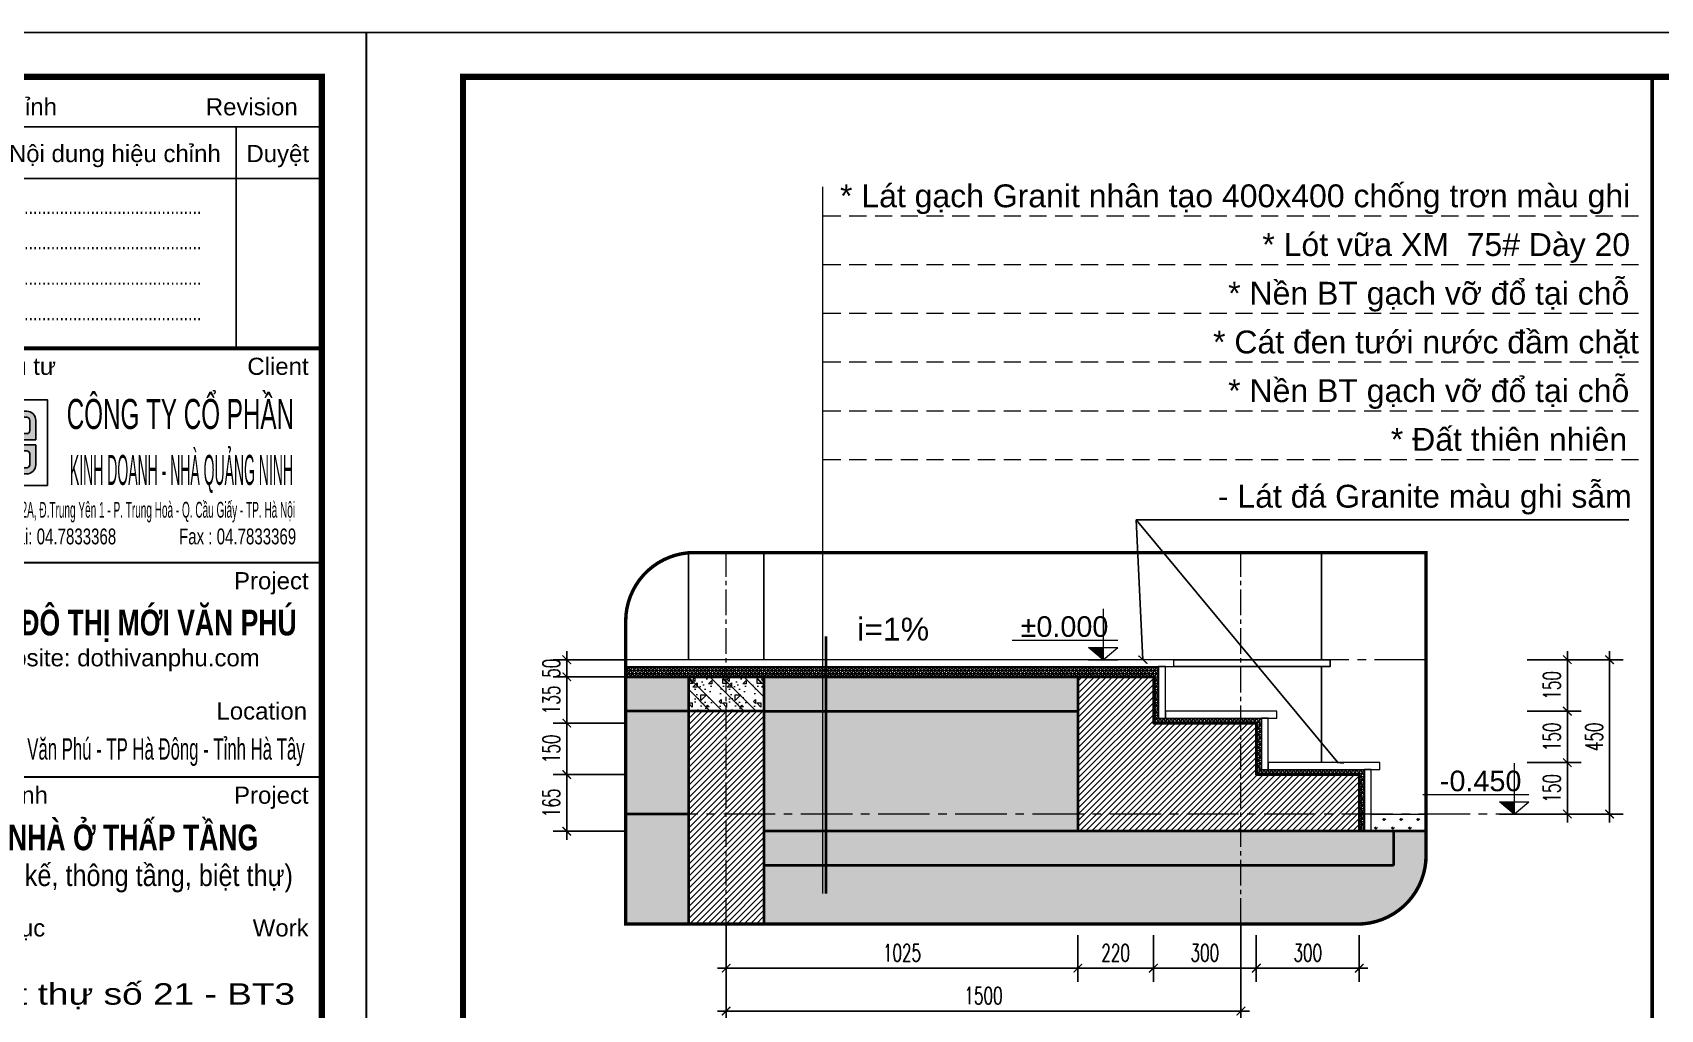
# Model space of a CAD drawing. Header units: millimetres. Extents: x -229618 to 2906, y -178063 to 96806.
# Drawn here: x -106397 to -101653, y -51848 to -49001 of the extents above; entities that cross this region are included whole.
import ezdxf
from ezdxf.enums import TextEntityAlignment as Align

# ---------------------------------------------------------------- set-up
doc = ezdxf.new("R2010")
doc.units = ezdxf.units.MM
doc.header["$LTSCALE"] = 200
doc.header["$MEASUREMENT"] = 0
doc.header["$PDMODE"] = 3
doc.header["$PDSIZE"] = 50
doc.linetypes.add('CENTER2', pattern=[1.125, 0.75, -0.125, 0.125, -0.125])
doc.linetypes.add('DASHED2', pattern=[0.375, 0.25, -0.125])
doc.layers.get('0').update_dxf_attribs({"color": 95, "linetype": 'CONTINUOUS'})
doc.layers.get('DEFPOINTS').update_dxf_attribs({"linetype": 'CONTINUOUS'})
for name, color, linetype, lineweight in [('cat', 1, 'CONTINUOUS', 40), ('hatch', 250, 'CONTINUOUS', 5), ('khuat', 8, 'DASHED2', 15), ('thay', 7, 'CONTINUOUS', 18), ('tim', 18, 'CENTER2', 9)]:
    doc.layers.add(name, color=color, linetype=linetype, lineweight=lineweight)
for name, color, linetype in [('CUA', 145, 'CONTINUOUS'), ('DIM', 251, 'CONTINUOUS'), ('KHUNGTEN', 7, 'CONTINUOUS'), ('TEXT', 33, 'CONTINUOUS')]:
    doc.layers.add(name, color=color, linetype=linetype)
doc.layers.add('in', color=203, linetype='CONTINUOUS', lineweight=5, plot=False)
doc.styles.add('Aria H B iso', font='Vharialb_0.ttf')
doc.styles.add('Arial iso', font='vnarial_0.ttf')
doc.styles.add('Arial N  iso', font='vnarialn_0.ttf')
doc.styles.add('khung', font='Vhcentn_0.ttf')
doc.styles.add('NHO2', font='vncc-rms.shx', dxfattribs={"width": 0.65})
doc.styles.add('Scale', font='vnsimli.shx', dxfattribs={"width": 0.65, "bigfont": 'bigfont.shx'})
doc.dimstyles.new('Scale', dxfattribs={"dimscale": 75, "dimtxt": 2, "dimasz": 1, "dimexe": 1.6, "dimexo": 0, "dimgap": 0.8, "dimtad": 1, "dimdec": 0, "dimzin": 0, "dimdsep": 46, "dimtxsty": 'Scale', "dimblk": 'ARCHTICK', "dimcen": 0.1, "dimdle": 1, "dimclrd": 256, "dimclre": 256, "dimclrt": 3, "dimadec": 0, "dimazin": 0, "dimtfac": 1, "dimtdec": 0, "dimtix": 1, "dimtmove": 2, "dimatfit": 3, "dimldrblk": 'ARCHTICK', "dimfxl": 0, "dimtolj": 1, "dimtzin": 0, "dimarcsym": 0})
pattern_1 = [(45, (9238.146, 4528.038), (-8.8388348, 8.8388348), [])]

# ---------------------------------------------------------------- blocks, each defined once
blk = doc.blocks.new('LO GO NHA QUANG NINH')
at = {"layer": 'hatch', "lineweight": -2}
for points in [[(865, 759, 0.414214), (759, 865), (241, 865, 0.414214), (135, 759), (135, 500), (205, 500), (205, 759, -0.414214), (241, 795), (759, 795, -0.414214), (795, 759), (795, 640, -0.414214), (759, 604), (632, 604), (632, 533), (865, 533)], [(342, 205), (241, 205, -0.414214), (205, 241), (205, 500), (135, 500), (135, 241, 0.414214), (241, 135), (342, 135)], [(865, 474), (632, 474), (632, 404), (759, 404, -0.414214), (795, 368), (795, 241, -0.414214), (759, 205), (658, 205), (658, 135), (759, 135, 0.414214), (865, 241)]]:
    blk.add_hatch(color=32, dxfattribs=at).paths.add_polyline_path(points)
h = blk.add_hatch(color=32, dxfattribs=at)
h.paths.add_polyline_path([(378, 428), (499, 428), (499, 404), (378, 404)])
h.paths.add_polyline_path([(378, 472), (499, 472), (499, 448), (378, 448)])
h.paths.add_polyline_path([(378, 516), (499, 516), (499, 492), (378, 492)])
h.paths.add_polyline_path([(378, 560), (499, 560), (499, 536), (378, 536)])
h.paths.add_polyline_path([(378, 604), (499, 604), (499, 580), (378, 580)])
h.paths.add_polyline_path([(378, 648), (632, 648), (632, 624), (378, 624)])
h.paths.add_polyline_path([(378, 692), (632, 692), (632, 668), (378, 668)])
h = blk.add_hatch(color=32, dxfattribs=at)
h.paths.add_polyline_path([(378, 316), (632, 316), (632, 340), (378, 340)])
h.paths.add_polyline_path([(378, 360), (632, 360), (632, 384), (378, 384)])
h.paths.add_polyline_path([(632, 216), (632, 188), (578, 188), (578, 296), (632, 296), (632, 268), (606, 268), (606, 216)])
h.paths.add_polyline_path([(558, 216), (558, 188), (503, 188), (503, 296), (558, 296), (558, 268), (532, 268), (532, 216)])
h.paths.add_polyline_path([(458, 216), (403, 216), (403, 268), (458, 268)], flags=16)
h.paths.add_polyline_path([(483, 188), (378, 188), (378, 296), (483, 296)])
h.paths.add_polyline_path([(378, 135), (632, 135), (632, 168), (378, 168)])
for p, q in [((632, 533), (632, 604)), ((865, 533), (632, 533)), ((865, 474), (632, 474)), ((632, 404), (632, 474)), ((342, 205), (342, 135)), ((658, 205), (658, 135))]:
    blk.add_line(p, q, dxfattribs=at)
for points in [[(865, 533), (865, 759, 0.414214), (759, 865), (241, 865, 0.414214), (135, 759), (135, 241, 0.414214), (241, 135), (342, 135)], [(632, 604), (759, 604, 0.414214), (795, 640), (795, 759, 0.414214), (759, 795), (241, 795, 0.414214), (205, 759), (205, 241, 0.414214), (241, 205), (342, 205)], [(658, 205), (759, 205, 0.414214), (795, 241), (795, 368, 0.414214), (759, 404), (632, 404)], [(658, 135), (759, 135, 0.414214), (865, 241), (865, 474)]]:
    blk.add_lwpolyline(points, format="xyb", dxfattribs=at)
for points in [[(378, 692), (632, 692), (632, 668), (378, 668)], [(378, 648), (632, 648), (632, 624), (378, 624)], [(378, 604), (499, 604), (499, 580), (378, 580)], [(378, 560), (499, 560), (499, 536), (378, 536)], [(378, 516), (499, 516), (499, 492), (378, 492)], [(378, 472), (499, 472), (499, 448), (378, 448)], [(378, 428), (499, 428), (499, 404), (378, 404)], [(378, 360), (632, 360), (632, 384), (378, 384)], [(378, 316), (632, 316), (632, 340), (378, 340)], [(483, 188), (378, 188), (378, 296), (483, 296)], [(458, 216), (403, 216), (403, 268), (458, 268)], [(378, 135), (632, 135), (632, 168), (378, 168)]]:
    blk.add_lwpolyline(points, close=True, dxfattribs=at)
for points in [[(558, 216), (558, 188), (503, 188), (503, 296), (558, 296), (558, 268), (532, 268), (532, 216), (558, 216)], [(632, 216), (632, 188), (578, 188), (578, 296), (632, 296), (632, 268), (606, 268), (606, 216), (632, 216)]]:
    blk.add_lwpolyline(points, dxfattribs=at)
at = {"layer": 'thay', "lineweight": -2}
blk.add_lwpolyline([(0, 0), (1000, 0), (1000, 1000), (0, 1000)], close=True, dxfattribs=at)
blk = doc.blocks.new('KhungA3')
at = {"layer": 'DEFPOINTS', "color": 8}
blk.add_lwpolyline([(-3.74, 3.81), (416.31, 3.81), (416.31, 300.81), (-3.74, 300.81)], close=True, dxfattribs=at)
at = {"layer": 'KHUNGTEN', "color": 4}
for points, const_width in [([(7.54, 8.99), (411.13, 8.99), (411.13, 295.64), (7.54, 295.64)], 0.724), ([(365.13, 295.64), (411.13, 295.64), (411.13, 8.99), (365.13, 8.99)], 0.466)]:
    blk.add_lwpolyline(points, close=True, dxfattribs=dict(at, const_width=const_width))
at = {"layer": 'KHUNGTEN', "color": 8, "const_width": 0.207}
for points in [[(365.13, 289.81), (411.13, 289.81)], [(401.13, 289.81), (401.13, 264.01)], [(365.13, 283.81), (411.13, 283.81)], [(365.13, 239.01), (411.13, 239.01)], [(365.13, 214.01), (411.13, 214.01)]]:
    blk.add_lwpolyline(points, dxfattribs=at)
at = {"layer": 'KHUNGTEN', "color": 4, "const_width": 0.466}
blk.add_lwpolyline([(365.13, 264.01), (411.13, 264.01)], dxfattribs=at)
at = {"layer": 'KHUNGTEN'}
blk.add_lwpolyline([(369.13, 248.01), (379.13, 248.01), (379.13, 258.01), (369.13, 258.01)], close=True, dxfattribs=at)
at = {"layer": 'DIM', "linetype": 'Continuous', "xscale": 0.009999999999999998, "yscale": 0.009999999999999998, "zscale": 0.009999999999999992}
blk.add_blockref('LO GO NHA QUANG NINH', (369.13, 248.01), dxfattribs=at)
at = {"layer": 'KHUNGTEN', "color": 8, "style": 'Arial iso'}
for s, height, width, p in [('HiÖu chØnh', 2, 1, (367.05, 291.16)), ('Chñ ®Çu t\xad', 2, 1, (366.14, 260.9)), ('§iÖn tho¹i: 04.7833368', 1.8479, 0.679517, (369.01, 241.14)), ('Website: dothivanphu.com', 2, 1, (370.96, 226.92)), ('C«ng tr×nh', 2, 1, (366.14, 210.9)), ('H¹ng môc', 2, 1, (366.14, 195.42))]:
    blk.add_text(s, height=height, dxfattribs=dict(at, width=width)).set_placement(p)
for s, height, width, p in [('Revision', 2, 1, (408.31, 291.16)), ('Client', 2, 1, (409.58, 260.9)), ('Fax : 04.7833369', 1.8479, 0.679517, (408.13, 241.14)), ('Project', 2, 1, (409.58, 235.9)), ('Location', 2, 1, (409.4, 220.71)), ('Project', 2, 1, (409.58, 210.9)), ('Work', 2, 1, (409.58, 195.42))]:
    blk.add_text(s, height=height, dxfattribs=dict(at, width=width)).set_placement(p, align=Align.RIGHT)
at = {"layer": 'KHUNGTEN', "color": 8, "style": 'Arial iso', "width": 1}
for s, p in [('Néi dung hiÖu chØnh', (386.99, 286.71)), ('DuyÖt', (405.98, 286.71))]:
    blk.add_text(s, height=2, dxfattribs=at).set_placement(p, align=Align.MIDDLE_CENTER)
at = {"layer": 'KHUNGTEN', "color": 8, "style": 'NHO2', "width": 0.8}
for p in [(386.75, 279.67), (386.75, 275.53), (386.75, 271.4), (386.75, 267.26)]:
    blk.add_text('........................................', height=1.738, dxfattribs=at).set_placement(p, align=Align.CENTER)
at = {"layer": 'KHUNGTEN', "style": 'khung'}
for s, width, p, p2 in [('c«ng ty cæ phÇn', 0.567651, (381.38, 254.59), (407.88, 254.59)), ('KINH DOANH - NHµ QU¶NG NINH', 0.310766, (381.76, 248.07), (407.76, 248.07))]:
    blk.add_text(s, height=3.5, dxfattribs=dict(at, width=width)).set_placement(p, p2, align=Align.FIT)
at = {"layer": 'KHUNGTEN', "color": 8, "style": 'Arial iso', "width": 0.452509}
blk.add_text('§Þa chØ: 17 l« 2A, §.Trung Yªn 1 - P. Trung Hoµ - Q. CÇu GiÊy - TP. Hµ Néi', height=1.8479, dxfattribs=at).set_placement((369.04, 244.25), (408, 244.25), align=Align.FIT)
at = {"layer": 'KHUNGTEN', "color": 7}
for s, height, style, width, p, p2 in [('KHU §¤ THÞ MíI V¡N PHó', 3, 'Aria H B iso', 0.742905, (368.41, 230.52), (408.19, 230.52)), ('Khu §TM V¨n Phó - TP Hµ §«ng - TØnh Hµ T©y', 2.5, 'Arial iso', 0.558949, (368, 216.04), (409.11, 216.04)), ('nhµ ë thÊp tÇng ', 3, 'Aria H B iso', 0.745677, (374.53, 205.47), (404.57, 205.47)), ('(Liªn kÕ, th«ng tÇng, biÖt thù)', 2.5, 'Arial iso', 0.850064, (369.13, 201.3), (407.75, 201.3)), ('BiÖt thù sè 21 - BT3', 2.5, 'Arial iso', 1.25209, (369.35, 187.47), (408, 187.47))]:
    blk.add_text(s, height=height, dxfattribs=dict(at, style=style, width=width)).set_placement(p, p2, align=Align.FIT)
blk = doc.blocks.new('_ArchTick')
at = {"color": 0, "linetype": 'ByBlock', "const_width": 0.15}
blk.add_lwpolyline([(-0.5, -0.5), (0.5, 0.5)], dxfattribs=at)
blk = doc.blocks.new('*D1283')
at = {"layer": 'DEFPOINTS', "color": 0}
for p in [(-102041.9, -51128.6), (-101924.4, -51128.6), (-102041.9, -51278.6)]:
    blk.add_point(p, dxfattribs=at)
at = {"layer": 'DIM', "lineweight": -2}
for p, q in [((-102041.9, -51128.6), (-101884.4, -51128.6)), ((-101924.4, -51303.6), (-101924.4, -51103.6)), ((-102041.9, -51278.6), (-101884.4, -51278.6))]:
    blk.add_line(p, q, dxfattribs=at)
at = {"layer": 'DIM', "lineweight": -2, "xscale": 25, "yscale": 25, "zscale": 25}
for p, rotation in [((-101924.4, -51128.6), 90), ((-101924.4, -51278.6), 270)]:
    blk.add_blockref('_ArchTick', p, dxfattribs=dict(at, rotation=rotation))
at = {"layer": 'DIM', "color": 3, "insert": (-101969.4, -51203.6), "char_height": 50, "attachment_point": 5, "rotation": 90, "style": 'Scale'}
blk.add_mtext('\\A1;150', dxfattribs=at)
blk = doc.blocks.new('*D1284')
at = {"layer": 'DEFPOINTS', "color": 0}
for p in [(-102041.9, -50978.6), (-101924.4, -50978.6), (-102041.9, -51128.6)]:
    blk.add_point(p, dxfattribs=at)
at = {"layer": 'DIM', "lineweight": -2}
for p, q in [((-102041.9, -50978.6), (-101884.4, -50978.6)), ((-101924.4, -51153.6), (-101924.4, -50953.6)), ((-102041.9, -51128.6), (-101884.4, -51128.6))]:
    blk.add_line(p, q, dxfattribs=at)
at = {"layer": 'DIM', "lineweight": -2, "xscale": 25, "yscale": 25, "zscale": 25}
for p, rotation in [((-101924.4, -50978.6), 90), ((-101924.4, -51128.6), 270)]:
    blk.add_blockref('_ArchTick', p, dxfattribs=dict(at, rotation=rotation))
at = {"layer": 'DIM', "color": 3, "insert": (-101969.4, -51053.6), "char_height": 50, "attachment_point": 5, "rotation": 90, "style": 'Scale'}
blk.add_mtext('\\A1;150', dxfattribs=at)
blk = doc.blocks.new('*D1285')
at = {"layer": 'DEFPOINTS', "color": 0}
for p in [(-102041.9, -50828.6), (-101924.4, -50828.6), (-102041.9, -50978.6)]:
    blk.add_point(p, dxfattribs=at)
at = {"layer": 'DIM', "lineweight": -2}
for p, q in [((-101924.4, -51003.6), (-101924.4, -50803.6)), ((-102041.9, -50828.6), (-101884.4, -50828.6)), ((-102041.9, -50978.6), (-101884.4, -50978.6))]:
    blk.add_line(p, q, dxfattribs=at)
at = {"layer": 'DIM', "lineweight": -2, "xscale": 25, "yscale": 25, "zscale": 25}
for p, rotation in [((-101924.4, -50828.6), 90), ((-101924.4, -50978.6), 270)]:
    blk.add_blockref('_ArchTick', p, dxfattribs=dict(at, rotation=rotation))
at = {"layer": 'DIM', "color": 3, "insert": (-101969.4, -50903.6), "char_height": 50, "attachment_point": 5, "rotation": 90, "style": 'Scale'}
blk.add_mtext('\\A1;150', dxfattribs=at)
blk = doc.blocks.new('*D1286')
at = {"layer": 'DEFPOINTS', "color": 0}
for p in [(-102041.9, -50828.6), (-101801.4, -50828.6), (-102041.9, -51278.6)]:
    blk.add_point(p, dxfattribs=at)
at = {"layer": 'DIM', "lineweight": -2}
for p, q in [((-101801.4, -51303.6), (-101801.4, -50803.6)), ((-102041.9, -50828.6), (-101761.4, -50828.6)), ((-102041.9, -51278.6), (-101761.4, -51278.6))]:
    blk.add_line(p, q, dxfattribs=at)
at = {"layer": 'DIM', "lineweight": -2, "xscale": 25, "yscale": 25, "zscale": 25}
for p, rotation in [((-101801.4, -50828.6), 90), ((-101801.4, -51278.6), 270)]:
    blk.add_blockref('_ArchTick', p, dxfattribs=dict(at, rotation=rotation))
at = {"layer": 'DIM', "color": 3, "insert": (-101846.4, -51053.6), "char_height": 50, "attachment_point": 5, "rotation": 90, "style": 'Scale'}
blk.add_mtext('\\A1;450', dxfattribs=at)
blk = doc.blocks.new('cao do')
at = {"layer": 'thay'}
for p, q in [((0, 445), (0, 0)), ((798, 170), (-128, 170)), ((0, 0), (-128, 106)), ((128, 106), (-128, 106)), ((0, 0), (128, 106))]:
    blk.add_line(p, q, dxfattribs=at)
at = {"layer": 'thay', "ltscale": 600}
blk.add_line((128, 0), (-128, 0), dxfattribs=at)
at = {"layer": 'thay', "color": 150, "ltscale": 600}
blk.add_solid([(0, 0), (0, 106), (128, 106)], dxfattribs=at)
at = {"layer": 'TEXT', "style": 'Arial N  iso'}
blk.add_attdef('%%P0.000', text='', height=200, dxfattribs=at).set_placement((70, 290), align=Align.MIDDLE_LEFT)
blk = doc.blocks.new('*D1287')
at = {"layer": 'DEFPOINTS', "color": 0}
for p in [(-104668.5, -50878.6), (-104840.2, -51013.6), (-104668.5, -51013.6)]:
    blk.add_point(p, dxfattribs=at)
at = {"layer": 'DIM', "lineweight": -2}
for p, q in [((-104840.2, -50853.6), (-104840.2, -51038.6)), ((-104668.5, -50878.6), (-104880.2, -50878.6)), ((-104668.5, -51013.6), (-104880.2, -51013.6))]:
    blk.add_line(p, q, dxfattribs=at)
at = {"layer": 'DIM', "lineweight": -2, "xscale": 25, "yscale": 25, "zscale": 25}
for p, rotation in [((-104840.2, -50878.6), 90), ((-104840.2, -51013.6), 270)]:
    blk.add_blockref('_ArchTick', p, dxfattribs=dict(at, rotation=rotation))
at = {"layer": 'DIM', "color": 3, "insert": (-104885.2, -50946.1), "char_height": 50, "attachment_point": 5, "rotation": 90, "style": 'Scale'}
blk.add_mtext('\\A1;135', dxfattribs=at)
blk = doc.blocks.new('*D1288')
at = {"layer": 'DEFPOINTS', "color": 0}
for p in [(-104668.5, -51013.6), (-104840.2, -51163.6), (-104668.5, -51163.6)]:
    blk.add_point(p, dxfattribs=at)
at = {"layer": 'DIM', "lineweight": -2}
for p, q in [((-104840.2, -50988.6), (-104840.2, -51188.6)), ((-104668.5, -51013.6), (-104880.2, -51013.6)), ((-104668.5, -51163.6), (-104880.2, -51163.6))]:
    blk.add_line(p, q, dxfattribs=at)
at = {"layer": 'DIM', "lineweight": -2, "xscale": 25, "yscale": 25, "zscale": 25}
for p, rotation in [((-104840.2, -51013.6), 90), ((-104840.2, -51163.6), 270)]:
    blk.add_blockref('_ArchTick', p, dxfattribs=dict(at, rotation=rotation))
at = {"layer": 'DIM', "color": 3, "insert": (-104885.2, -51088.6), "char_height": 50, "attachment_point": 5, "rotation": 90, "style": 'Scale'}
blk.add_mtext('\\A1;150', dxfattribs=at)
blk = doc.blocks.new('*D1289')
at = {"layer": 'DEFPOINTS', "color": 0}
for p in [(-104668.5, -51163.6), (-104840.2, -51328.6), (-104668.5, -51328.6)]:
    blk.add_point(p, dxfattribs=at)
at = {"layer": 'DIM', "lineweight": -2}
for p, q in [((-104840.2, -51138.6), (-104840.2, -51353.6)), ((-104668.5, -51163.6), (-104880.2, -51163.6)), ((-104668.5, -51328.6), (-104880.2, -51328.6))]:
    blk.add_line(p, q, dxfattribs=at)
at = {"layer": 'DIM', "lineweight": -2, "xscale": 25, "yscale": 25, "zscale": 25}
for p, rotation in [((-104840.2, -51163.6), 90), ((-104840.2, -51328.6), 270)]:
    blk.add_blockref('_ArchTick', p, dxfattribs=dict(at, rotation=rotation))
at = {"layer": 'DIM', "color": 3, "insert": (-104885.2, -51246.1), "char_height": 50, "attachment_point": 5, "rotation": 90, "style": 'Scale'}
blk.add_mtext('\\A1;165', dxfattribs=at)
blk = doc.blocks.new('*D1290')
at = {"layer": 'DEFPOINTS', "color": 0}
for p in [(-104840.2, -50828.6), (-104668.5, -50828.6), (-104668.5, -50878.6)]:
    blk.add_point(p, dxfattribs=at)
at = {"layer": 'DIM', "lineweight": -2}
for p, q in [((-104840.2, -50828.6), (-104840.2, -50803.6)), ((-104668.5, -50828.6), (-104880.2, -50828.6)), ((-104840.2, -50878.6), (-104840.2, -50828.6)), ((-104668.5, -50878.6), (-104880.2, -50878.6)), ((-104840.2, -50878.6), (-104840.2, -50903.6))]:
    blk.add_line(p, q, dxfattribs=at)
at = {"layer": 'DIM', "lineweight": -2, "xscale": 25, "yscale": 25, "zscale": 25}
for p, rotation in [((-104840.2, -50828.6), 270), ((-104840.2, -50878.6), 90)]:
    blk.add_blockref('_ArchTick', p, dxfattribs=dict(at, rotation=rotation))
at = {"layer": 'DIM', "color": 3, "insert": (-104885.2, -50853.6), "char_height": 50, "attachment_point": 5, "rotation": 90, "style": 'Scale'}
blk.add_mtext('\\A1;50', dxfattribs=at)
blk = doc.blocks.new('*D1292')
at = {"layer": 'DEFPOINTS', "color": 0}
for p in [(-102830.8, -51631.6), (-102530.8, -51631.6), (-102830.8, -51727.9)]:
    blk.add_point(p, dxfattribs=at)
at = {"layer": 'DIM', "lineweight": -2}
for p, q in [((-102830.8, -51631.6), (-102830.8, -51767.9)), ((-102530.8, -51631.6), (-102530.8, -51767.9)), ((-102505.8, -51727.9), (-102855.8, -51727.9))]:
    blk.add_line(p, q, dxfattribs=at)
at = {"layer": 'DIM', "lineweight": -2, "xscale": 25, "yscale": 25, "zscale": 25, "rotation": 180}
blk.add_blockref('_ArchTick', (-102830.8, -51727.9), dxfattribs=at)
at = {"layer": 'DIM', "lineweight": -2, "xscale": 25, "yscale": 25, "zscale": 25}
blk.add_blockref('_ArchTick', (-102530.8, -51727.9), dxfattribs=at)
at = {"layer": 'DIM', "color": 3, "insert": (-102680.8, -51682.9), "char_height": 50, "attachment_point": 5, "style": 'Scale'}
blk.add_mtext('\\A1;300', dxfattribs=at)
blk = doc.blocks.new('*D1293')
at = {"layer": 'DEFPOINTS', "color": 0}
for p in [(-103130.8, -51631.6), (-102830.8, -51631.6), (-103130.8, -51727.9)]:
    blk.add_point(p, dxfattribs=at)
at = {"layer": 'DIM', "lineweight": -2}
for p, q in [((-103130.8, -51631.6), (-103130.8, -51767.9)), ((-102830.8, -51631.6), (-102830.8, -51767.9)), ((-102805.8, -51727.9), (-103155.8, -51727.9))]:
    blk.add_line(p, q, dxfattribs=at)
at = {"layer": 'DIM', "lineweight": -2, "xscale": 25, "yscale": 25, "zscale": 25, "rotation": 180}
blk.add_blockref('_ArchTick', (-103130.8, -51727.9), dxfattribs=at)
at = {"layer": 'DIM', "lineweight": -2, "xscale": 25, "yscale": 25, "zscale": 25}
blk.add_blockref('_ArchTick', (-102830.8, -51727.9), dxfattribs=at)
at = {"layer": 'DIM', "color": 3, "insert": (-102980.8, -51682.9), "char_height": 50, "attachment_point": 5, "style": 'Scale'}
blk.add_mtext('\\A1;300', dxfattribs=at)
blk = doc.blocks.new('*D1294')
at = {"layer": 'DEFPOINTS', "color": 0}
for p in [(-103350.8, -51631.6), (-103130.8, -51631.6), (-103350.8, -51727.9)]:
    blk.add_point(p, dxfattribs=at)
at = {"layer": 'DIM', "lineweight": -2}
for p, q in [((-103350.8, -51631.6), (-103350.8, -51767.9)), ((-103130.8, -51631.6), (-103130.8, -51767.9)), ((-103105.8, -51727.9), (-103375.8, -51727.9))]:
    blk.add_line(p, q, dxfattribs=at)
at = {"layer": 'DIM', "lineweight": -2, "xscale": 25, "yscale": 25, "zscale": 25, "rotation": 180}
blk.add_blockref('_ArchTick', (-103350.8, -51727.9), dxfattribs=at)
at = {"layer": 'DIM', "lineweight": -2, "xscale": 25, "yscale": 25, "zscale": 25}
blk.add_blockref('_ArchTick', (-103130.8, -51727.9), dxfattribs=at)
at = {"layer": 'DIM', "color": 3, "insert": (-103240.8, -51682.9), "char_height": 50, "attachment_point": 5, "style": 'Scale'}
blk.add_mtext('\\A1;220', dxfattribs=at)
blk = doc.blocks.new('*D1295')
at = {"layer": 'DEFPOINTS', "color": 0}
for p in [(-104375.8, -51599.2), (-103350.8, -51631.6), (-104375.8, -51727.9)]:
    blk.add_point(p, dxfattribs=at)
at = {"layer": 'DIM', "lineweight": -2}
for p, q in [((-104375.8, -51599.2), (-104375.8, -51767.9)), ((-103350.8, -51631.6), (-103350.8, -51767.9)), ((-103325.8, -51727.9), (-104400.8, -51727.9))]:
    blk.add_line(p, q, dxfattribs=at)
at = {"layer": 'DIM', "lineweight": -2, "xscale": 25, "yscale": 25, "zscale": 25, "rotation": 180}
blk.add_blockref('_ArchTick', (-104375.8, -51727.9), dxfattribs=at)
at = {"layer": 'DIM', "lineweight": -2, "xscale": 25, "yscale": 25, "zscale": 25}
blk.add_blockref('_ArchTick', (-103350.8, -51727.9), dxfattribs=at)
at = {"layer": 'DIM', "color": 3, "insert": (-103863.3, -51682.9), "char_height": 50, "attachment_point": 5, "style": 'Scale'}
blk.add_mtext('\\A1;1025', dxfattribs=at)
blk = doc.blocks.new('*D1296')
at = {"layer": 'DEFPOINTS', "color": 0}
for p in [(-102875.8, -51599.2), (-104375.8, -51655.1), (-104375.8, -51852.9)]:
    blk.add_point(p, dxfattribs=at)
at = {"layer": 'DIM', "lineweight": -2}
for p, q in [((-102875.8, -51599.2), (-102875.8, -51892.9)), ((-104375.8, -51655.1), (-104375.8, -51892.9)), ((-102850.8, -51852.9), (-104400.8, -51852.9))]:
    blk.add_line(p, q, dxfattribs=at)
at = {"layer": 'DIM', "lineweight": -2, "xscale": 25, "yscale": 25, "zscale": 25, "rotation": 180}
blk.add_blockref('_ArchTick', (-104375.8, -51852.9), dxfattribs=at)
at = {"layer": 'DIM', "lineweight": -2, "xscale": 25, "yscale": 25, "zscale": 25}
blk.add_blockref('_ArchTick', (-102875.8, -51852.9), dxfattribs=at)
at = {"layer": 'DIM', "color": 3, "insert": (-103625.8, -51807.9), "char_height": 50, "attachment_point": 5, "style": 'Scale'}
blk.add_mtext('\\A1;1500', dxfattribs=at)

msp = doc.modelspace()

# ---------------------------------------------------------------- hatches: boundary and pattern name
at = {"layer": 'hatch'}
h = msp.add_hatch(dxfattribs=at)
h.set_pattern_fill('NET3', color=256, scale=75, style=0)
h.paths.add_polyline_path([(-102530.8, -51148.6), (-102515.8, -51148.6), (-102515.8, -51328.6), (-102530.8, -51328.6)])
h.paths.add_polyline_path([(-102830.8, -51148.6), (-102530.8, -51148.6), (-102530.8, -51163.6), (-102830.8, -51163.6)])
h.paths.add_polyline_path([(-102830.8, -50998.6), (-102815.8, -50998.6), (-102815.8, -51148.6), (-102830.8, -51148.6)])
h.paths.add_polyline_path([(-103130.8, -50998.6), (-102830.8, -50998.6), (-102830.8, -51013.6), (-103130.8, -51013.6)])
h.paths.add_polyline_path([(-103130.8, -50848.6), (-103115.8, -50848.6), (-103115.8, -50998.6), (-103130.8, -50998.6)])
h.paths.add_polyline_path([(-104668.5, -50848.6), (-103130.8, -50848.6), (-103130.8, -50878.6), (-104668.5, -50878.6)])
h = msp.add_hatch(dxfattribs=at)
h.set_pattern_fill('AR-CONC,_O', color=256, scale=10)
h.set_pattern_definition([(130, (-19209.233, -169863.92), (-71.726018, -6.275213), [7.5, -82.5]), (185, (-19209.23, -169863.92), (13.875133, 75.219213), [6, -66]), (79.5486, (-19215.21, -169864.44), (-57.850938, 68.943954), [6.37402, -70.11421]), (133.8158, (-19209.23, -169843.92), (-106.724105, -16.5519), [11.25, -123.75]), (83.3644, (-19218.13, -169845.3), (-93.46627, 97.41179), [9.56103, -105.1713]), (188.8158, (-19209.23, -169843.92), (-93.466195, 97.41186), [9, -99]), (159, (-19219.233, -169848.92), (-59.690705, -40.26189), [7.5, -82.5]), (214, (-19219.23, -169848.92), (-24.331533, 72.515005), [6, -66]), (108.5486, (-19224.21, -169852.27), (-84.022263, 32.25305), [6.37402, -70.11421]), (142.5, (-19209.233, -169863.918), (-1.2159855, 33.2893854), [0, -65.2, 0, -67, 0, -66.25]), (172.5, (-19209.233, -169863.918), (-26.306954, 39.441171), [0, -38.2, 0, -63.7, 0, -25.25]), (212.5, (-19186.933, -169863.918), (-53.3822436, -2.255487), [0, -25, 0, -78, 0, -103.5]), (222.5, (-19176.933, -169863.918), (-58.318617, 10.010498), [0, -32.5, 0, -51.8, 0, -73.5])])
h.paths.add_polyline_path([(-104265.8, -51328.6), (-102430.8, -51328.6), (-102430.8, -51428.6), (-104265.8, -51428.6)])
h.paths.add_polyline_path([(-104668.5, -50878.6), (-104485.8, -50878.6), (-104485.8, -50978.6), (-104668.5, -50978.6)])
h.paths.add_polyline_path([(-104265.8, -50878.6), (-103350.8, -50878.6), (-103350.8, -50978.6), (-104265.8, -50978.6)])
h = msp.add_hatch(dxfattribs=at)
h.set_pattern_fill('BT', color=256, scale=100, style=0)
h.set_pattern_definition([(180, (-177093.47, 53335.79), (0, 100), [0, -100]), (180, (-177022.82, 53379.03), (0, 100), [0, -100]), (180, (-177025.95, 53361.42), (0, 100), [0, -100]), (180, (-177061.18, 53369.64), (0, 100), [0, -100]), (180, (-177042.19, 53398.39), (0, 100), [0, -100]), (180, (-177037.11, 53385.68), (0, 100), [0, -100]), (180, (-177046.11, 53407), (0, 100), [0, -100]), (180, (-177032.21, 53415.41), (0, 100), [0, -100]), (180, (-177051.39, 53393.5), (0, 100), [0, -100]), (180, (-177019.3, 53393.89), (0, 100), [0, -100]), (180, (-177083.29, 53394.29), (0, 100), [0, -100]), (180, (-177097.77, 53397.02), (0, 100), [0, -100]), (180, (-177090.33, 53386.85), (0, 100), [0, -100]), (180, (-177092.49, 53373.16), (0, 100), [0, -100]), (180, (-177066.46, 53385.09), (0, 100), [0, -100]), (180, (-177065.68, 53357.51), (0, 100), [0, -100]), (180, (-177065.68, 53348.9), (0, 100), [0, -100]), (180, (-177018.32, 53346.94), (0, 100), [0, -100]), (180, (-177057.85, 53358.68), (0, 100), [0, -100]), (180, (-177058.24, 53325.42), (0, 100), [0, -100]), (180, (-177047.48, 53346.75), (0, 100), [0, -100]), (180, (-177048.26, 53336.97), (0, 100), [0, -100]), (180, (-177035.34, 53329.73), (0, 100), [0, -100]), (180, (-177042, 53343.03), (0, 100), [0, -100]), (180, (-177037.3, 53347.14), (0, 100), [0, -100]), (135, (-177090.16, 53344.07), (0, 100.00003), [8, -133.4214]), (45, (-177095.82, 53349.724), (100.00003, 0), [8, -133.4214]), (270, (-177090.16, 53355.38), (-100, -2e-14), [11.3137, -88.6863]), (7e-15, (-177086.69, 53345.34), (1e-14, -100), [12, -88]), (270, (-177074.69, 53345.34), (-100, -2e-14), [12, -88]), (135, (-177074.69, 53333.34), (0, 100.00003), [16.9706, -124.4508]), (90, (-177049.69, 53352.26), (100, 6e-15), [16.8, -83.2]), (7e-15, (-177049.69, 53369.06), (1e-14, -100), [16.8, -83.2]), (225, (-177032.885, 53369.06), (-100.00003, -2e-14), [23.7588, -117.6626]), (45, (-177035.455, 53334.275), (100.00003, 0), [7, -134.4214]), (315, (-177030.505, 53339.225), (1e-14, -100.00003), [7, -134.4214]), (180, (-177025.56, 53334.28), (0, 100), [9.8995, -90.1005]), (180, (-177072.01, 53401.88), (0, 100), [13.75, -86.25]), (90, (-177085.76, 53401.88), (100, 6e-15), [13.75, -86.25]), (315, (-177085.756, 53415.63), (1e-14, -100.00003), [19.4454, -121.9759]), (270, (-177060.44, 53403.87), (-100, -2e-14), [12.5, -87.5]), (180, (-177060.44, 53391.37), (0, 100), [12.5, -87.5]), (45, (-177072.94, 53391.37), (100.00003, 0), [17.6777, -123.7437]), (135, (-177066.8, 53407.72), (0, 100.00003), [8.5, -132.9214]), (45, (-177072.81, 53413.73), (100.00003, 0), [8.5, -132.9214]), (270, (-177066.8, 53419.74), (-100, -2e-14), [12.0208, -87.9792]), (45, (-177027.54, 53400.52), (100.00003, 0), [14.1421, -127.2792]), (180, (-177017.54, 53400.52), (0, 100), [10, -90]), (270, (-177017.54, 53410.52), (-100, -2e-14), [10, -90]), (135, (-177010.17, 53322.96), (49.497475, 49.497475), []), (135, (-177045.17, 53322.96), (49.497475, 49.497475), [])])
h.paths.add_polyline_path([(-104485.8, -50878.6), (-104375.8, -50878.6), (-104375.8, -50978.6), (-104485.8, -50978.6)])
h.paths.add_polyline_path([(-104375.8, -50878.6), (-104265.8, -50878.6), (-104265.8, -50978.6), (-104375.8, -50978.6)])
h = msp.add_hatch(dxfattribs=at)
h.set_pattern_fill('ANSI31', color=256, scale=100, style=0)
h.set_pattern_definition(pattern_1)
h.paths.add_polyline_path([(-103350.8, -51278.6), (-102530.8, -51278.6), (-102530.8, -51328.6), (-103350.8, -51328.6)])
h.paths.add_polyline_path([(-103350.8, -50878.6), (-103130.8, -50878.6), (-103130.8, -51013.6), (-102830.8, -51013.6), (-102830.8, -51163.6), (-102530.8, -51163.6), (-102530.8, -51278.6), (-103350.8, -51278.6), (-103350.8, -51163.6)])
h = msp.add_hatch(dxfattribs=at)
h.set_pattern_fill('CATTHO', color=256, scale=15, style=0)
h.set_pattern_definition([(142.5, (-199786.826, 21728.357), (0.9449004, 28.9023565), [4.5, -22.8, 0, -25.5, 0, -24.375]), (172.5, (-199786.826, 21728.357), (-26.54665, 42.332191), [4.5, -12.3, 0, -20.55, 0, -7.875]), (212.5, (-199768.376, 21728.357), (-46.712128, 0.084886), [4.5, -7.5, 0, -27, 0, -35.25]), (222.5, (-199768.376, 21728.357), (-45.091899, 13.165133), [4.5, -3.75, 0, -17.7, 0, -20.25])])
h.paths.add_polyline_path([(-104265.8, -50978.6), (-103350.8, -50978.6), (-103350.8, -51163.6), (-103350.8, -51328.6), (-104265.8, -51328.6)])
h.paths.add_polyline_path([(-104668.5, -51278.6), (-104668.5, -50978.6), (-104485.8, -50978.6), (-104485.8, -51278.6)])
h = msp.add_hatch(dxfattribs=at)
h.set_pattern_fill('ANSI31', color=256, scale=100, style=0)
h.set_pattern_definition(pattern_1)
h.paths.add_polyline_path([(-104265.8, -50978.6), (-104485.8, -50978.6), (-104485.8, -51599.2), (-104265.8, -51599.2)])
h = msp.add_hatch(dxfattribs=at)
h.set_pattern_fill('AR-SAND', color=256, scale=20, style=0)
h.set_pattern_definition([(142.5, (-199786.826, 21728.357), (1.259867, 38.536475), [0, -30.4, 0, -34, 0, -32.5]), (172.5, (-199786.826, 21728.357), (-35.395534, 56.442921), [0, -16.4, 0, -27.4, 0, -10.5]), (212.5, (-199762.226, 21728.357), (-62.282837, 0.113181), [0, -10, 0, -36, 0, -47]), (222.5, (-199762.226, 21728.357), (-60.122532, 17.553511), [0, -5, 0, -23.6, 0, -27])])
h.paths.add_polyline_path([(-104668.5, -51278.6), (-104485.8, -51278.6), (-104485.8, -51328.6), (-104485.8, -51599.2), (-104668.5, -51599.2)])
edge = h.paths.add_edge_path()
edge.add_arc((-102536.1, -51399.2), 200, 270, 360, ccw=False)
edge.add_line((-102536.1, -51599.2), (-104265.8, -51599.2))
edge.add_line((-104265.8, -51599.2), (-104265.8, -51428.6))
edge.add_line((-104265.8, -51428.6), (-102430.8, -51428.6))
edge.add_line((-102430.8, -51428.6), (-102430.8, -51328.6))
edge.add_line((-102430.8, -51328.6), (-102336.1, -51328.6))
edge.add_line((-102336.1, -51328.6), (-102336.1, -51399.2))
h = msp.add_hatch(dxfattribs=at)
h.set_pattern_fill('GRASS', color=256, scale=35, style=0)
h.set_pattern_definition([(90, (-112530.59, -32018.221), (24.748737, 24.748737), [6.5625, -42.934975]), (135, (-112530.59, -32018.22), (24.74874, 24.74874), [6.5625, -28.4375]), (45, (-112530.59, -32018.22), (24.74874, -24.74874), [6.5625, -28.4375])])
h.paths.add_polyline_path([(-102336.1, -51278.6), (-102336.1, -51328.6), (-102495.8, -51328.6), (-102495.8, -51278.6)])

# ---------------------------------------------------------------- linework, layer by layer
at = {"layer": 'cat', "ltscale": 600}
msp.add_line((-104085.7, -50761.4), (-104085.7, -51510.1), dxfattribs=at)
at = {"layer": 'cat'}
for p, q in [((-104485.8, -50878.6), (-104485.8, -51599.2)), ((-104265.8, -50878.6), (-104265.8, -51599.2)), ((-103350.8, -50878.6), (-103350.8, -51163.6)), ((-104265.8, -50978.6), (-104668.5, -50978.6)), ((-104265.8, -50978.6), (-103350.8, -50978.6)), ((-103350.8, -51163.6), (-103350.8, -51328.6)), ((-104485.8, -51278.6), (-104668.5, -51278.6)), ((-102336.1, -51328.6), (-104265.8, -51328.6)), ((-102430.8, -51328.6), (-102430.8, -51428.6)), ((-102430.8, -51428.6), (-104265.8, -51428.6))]:
    msp.add_line(p, q, dxfattribs=at)
msp.add_lwpolyline([(-104668.5, -50878.6), (-103130.8, -50878.6), (-103130.8, -51013.6), (-102830.8, -51013.6), (-102830.8, -51163.6), (-102530.8, -51163.6), (-102530.8, -51328.6)], dxfattribs=at)
at = {"layer": 'CUA'}
for p, q in [((-104485.8, -50828.6), (-104485.8, -50516.3)), ((-104265.8, -50828.6), (-104265.8, -50516.3)), ((-102640.8, -50828.6), (-102640.8, -50516.3)), ((-102640.8, -51128.6), (-102640.8, -50848.6))]:
    msp.add_line(p, q, dxfattribs=at)
msp.add_lwpolyline([(-103070.8, -50848.6), (-102615.8, -50848.6), (-102615.8, -50828.6), (-103070.8, -50828.6)], dxfattribs=at)
at = {"layer": 'in'}
for points in [[(-115925.5, -49000.5), (-105424.4, -49000.5), (-105424.4, -56425.5), (-115925.5, -56425.5)], [(-105424.4, -49000.5), (-94923.3, -49000.5), (-94923.3, -56425.5), (-105424.4, -56425.5)]]:
    msp.add_lwpolyline(points, close=True, dxfattribs=at)
at = {"layer": 'khuat'}
for p, q in [((-101716.9, -49535.7), (-104094.8, -49535.7)), ((-101716.9, -49677.7), (-104094.8, -49677.7)), ((-101716.9, -49819.7), (-104094.8, -49819.7)), ((-101716.9, -49961.7), (-104094.8, -49961.7)), ((-101716.9, -50103.7), (-104094.8, -50103.7)), ((-101716.9, -50245.7), (-104094.8, -50245.7))]:
    msp.add_line(p, q, dxfattribs=at)
at = {"layer": 'khuat', "color": 5, "const_width": 10}
msp.add_lwpolyline([(-101677.2, -56296.2), (-101677.2, -49129.9)], dxfattribs=at)
msp.add_lwpolyline([(-104668.5, -51599.2), (-102536.1, -51599.2, 0.414214), (-102336.1, -51399.2), (-102336.1, -50516.3), (-104468.5, -50516.3, 0.414214), (-104668.5, -50716.3)], format="xyb", close=True, dxfattribs=at)
at = {"layer": 'thay', "ltscale": 600}
msp.add_line((-104094.8, -49450.5), (-104094.8, -51510.1), dxfattribs=at)
at = {"layer": 'thay'}
msp.add_line((-102495.8, -51278.6), (-102336.1, -51278.6), dxfattribs=at)
at = {"layer": 'thay', "linetype": 'Continuous'}
msp.add_lwpolyline([(-103702.4, -50794.3, 0, 23.8, 0), (-103767.1, -50794.3, 0, 0, 0), (-103984.8, -50794.3, 0, 0, 0)], format="xyseb", dxfattribs=at)
at = {"layer": 'thay'}
msp.add_lwpolyline([(-104668.5, -50848.6), (-103070.8, -50848.6), (-103070.8, -50828.6), (-104668.5, -50828.6)], dxfattribs=at)
for points in [[(-103115.8, -50848.6), (-103115.8, -50998.6), (-103095.8, -50998.6), (-103095.8, -50848.6)], [(-103095.8, -50998.6), (-102770.8, -50998.6), (-102770.8, -50978.6), (-103095.8, -50978.6)], [(-102815.8, -50998.6), (-102815.8, -51148.6), (-102795.8, -51148.6), (-102795.8, -50998.6)], [(-102795.8, -51148.6), (-102470.8, -51148.6), (-102470.8, -51128.6), (-102795.8, -51128.6)], [(-102515.8, -51148.6), (-102515.8, -51328.6), (-102495.8, -51328.6), (-102495.8, -51148.6)]]:
    msp.add_lwpolyline(points, close=True, dxfattribs=at)
at = {"layer": 'tim', "ltscale": 0.5}
for p, q in [((-104375.8, -51599.2), (-104375.8, -50516.3)), ((-102875.8, -51599.2), (-102875.8, -50516.3))]:
    msp.add_line(p, q, dxfattribs=at)
at = {"layer": 'tim', "linetype": 'CENTER2'}
for p, q in [((-102336.1, -50828.6), (-104668.5, -50828.6)), ((-101982.9, -51278.6), (-104668.5, -51278.6))]:
    msp.add_line(p, q, dxfattribs=at)

# ---------------------------------------------------------------- block references
at = {"layer": 'KHUNGTEN', "xscale": 25, "yscale": 25, "zscale": 25.00000000000008}
msp.add_blockref('KhungA3', (-105331, -56520.9), dxfattribs=at)
at = {"layer": 'TEXT'}
ref = msp.add_blockref('cao do', (-103276.7, -50828.6), dxfattribs=dict(at, xscale=-0.3333333333430346, yscale=0.3333333333139308, zscale=0.3333333333333333))
ref.add_attrib('%%P0.000', '%%p0.000', dxfattribs={"height": 60, "style": 'Arial N  iso'}).set_placement((-103517.7, -50732), align=Align.MIDDLE_LEFT)
at = {"layer": 'thay', "xscale": 25, "yscale": 25, "zscale": 25.00000000000003}
msp.add_blockref('KhungA3', (-115832, -56520.9), dxfattribs=at)
at = {"layer": 'thay', "linetype": 'Continuous'}
ref = msp.add_blockref('cao do', (-102079.1, -51278.6), dxfattribs=dict(at, xscale=-0.3333333333430346, yscale=0.3333333333139308, zscale=0.3333333333333333))
ref.add_attrib('%%P0.000', '-0.450', dxfattribs={"layer": 'TEXT', "height": 60, "style": 'Arial N  iso'}).set_placement((-102295.9, -51182), align=Align.MIDDLE_LEFT)

# ---------------------------------------------------------------- texts
at = {"layer": 'TEXT', "style": 'Arial iso'}
for s, height, p in [('* L¸t g¹ch Granit nh©n t¹o 400x400 chèng tr¬n mµu ghi ', 66.667, (-104043.9, -49509.8)), ('* Lãt v÷a XM  75# Dµy 20 ', 66.667, (-102813.2, -49651.8)), ('* NÒn BT g¹ch vì ®æ t¹i chç', 66.667, (-102912.7, -49793.8)), ('* C¸t ®en t\xadíi n\xadíc ®Çm chÆt ', 66.667, (-102956.9, -49935.8)), ('* NÒn BT g¹ch vì ®æ t¹i chç', 66.667, (-102912.7, -50077.7)), ('* §Êt thiªn nhiªn', 66.667, (-102438.7, -50219.7)), ('- L¸t ®¸ Granite mµu ghi sÉm', 66.667, (-102942.7, -50385.4)), ('i=1%%%', 66.67, (-103993.9, -50772.7))]:
    msp.add_text(s, height=height, dxfattribs=at).set_placement(p)

# ---------------------------------------------------------------- dimensions: what is measured, and where the dimension line sits
at = {"layer": 'DIM'}
for base, p1, p2, angle, picture, middle in [((-104840.2, -50828.6), (-104668.5, -50878.6), (-104668.5, -50828.6), 90, '*D1290', (-104885.2, -50853.6)), ((-101924.4, -50828.6), (-102041.9, -50978.6), (-102041.9, -50828.6), 90, '*D1285', (-101969.4, -50903.6)), ((-101801.4, -50828.6), (-102041.9, -51278.6), (-102041.9, -50828.6), 90, '*D1286', (-101846.4, -51053.6)), ((-104840.2, -51013.6), (-104668.5, -50878.6), (-104668.5, -51013.6), 90, '*D1287', (-104885.2, -50946.1)), ((-104840.2, -51163.6), (-104668.5, -51013.6), (-104668.5, -51163.6), 90, '*D1288', (-104885.2, -51088.6)), ((-101924.4, -50978.6), (-102041.9, -51128.6), (-102041.9, -50978.6), 90, '*D1284', (-101969.4, -51053.6)), ((-104840.2, -51328.6), (-104668.5, -51163.6), (-104668.5, -51328.6), 90, '*D1289', (-104885.2, -51246.1)), ((-101924.4, -51128.6), (-102041.9, -51278.6), (-102041.9, -51128.6), 90, '*D1283', (-101969.4, -51203.6)), ((-104375.8, -51727.9), (-103350.8, -51631.6), (-104375.8, -51599.2), 180, '*D1295', (-103863.3, -51682.9)), ((-104375.8, -51852.9), (-102875.8, -51599.2), (-104375.8, -51655.1), 180, '*D1296', (-103625.8, -51807.9)), ((-103350.8, -51727.9), (-103130.8, -51631.6), (-103350.8, -51631.6), 180, '*D1294', (-103240.8, -51682.9)), ((-103130.8, -51727.9), (-102830.8, -51631.6), (-103130.8, -51631.6), 180, '*D1293', (-102980.8, -51682.9)), ((-102830.8, -51727.9), (-102530.8, -51631.6), (-102830.8, -51631.6), 180, '*D1292', (-102680.8, -51682.9))]:
    dim = msp.add_linear_dim(base=base, p1=p1, p2=p2, angle=angle, dimstyle='Scale', override={"dimscale": 25}, dxfattribs=at)
    dim.commit()
    dim.dimension.update_dxf_attribs({"geometry": picture, "text_midpoint": middle})

# ---------------------------------------------------------------- leaders
for points in [[(-103161.2, -50828.6), (-103180.7, -50420.6), (-101745.7, -50420.6)], [(-102593.2, -51128.6), (-103180.7, -50420.6), (-101745.7, -50420.6)]]:
    msp.add_leader(points, dimstyle='Scale', override={"dimscale": 25}, dxfattribs=at)

doc.saveas('drawing.dxf')
